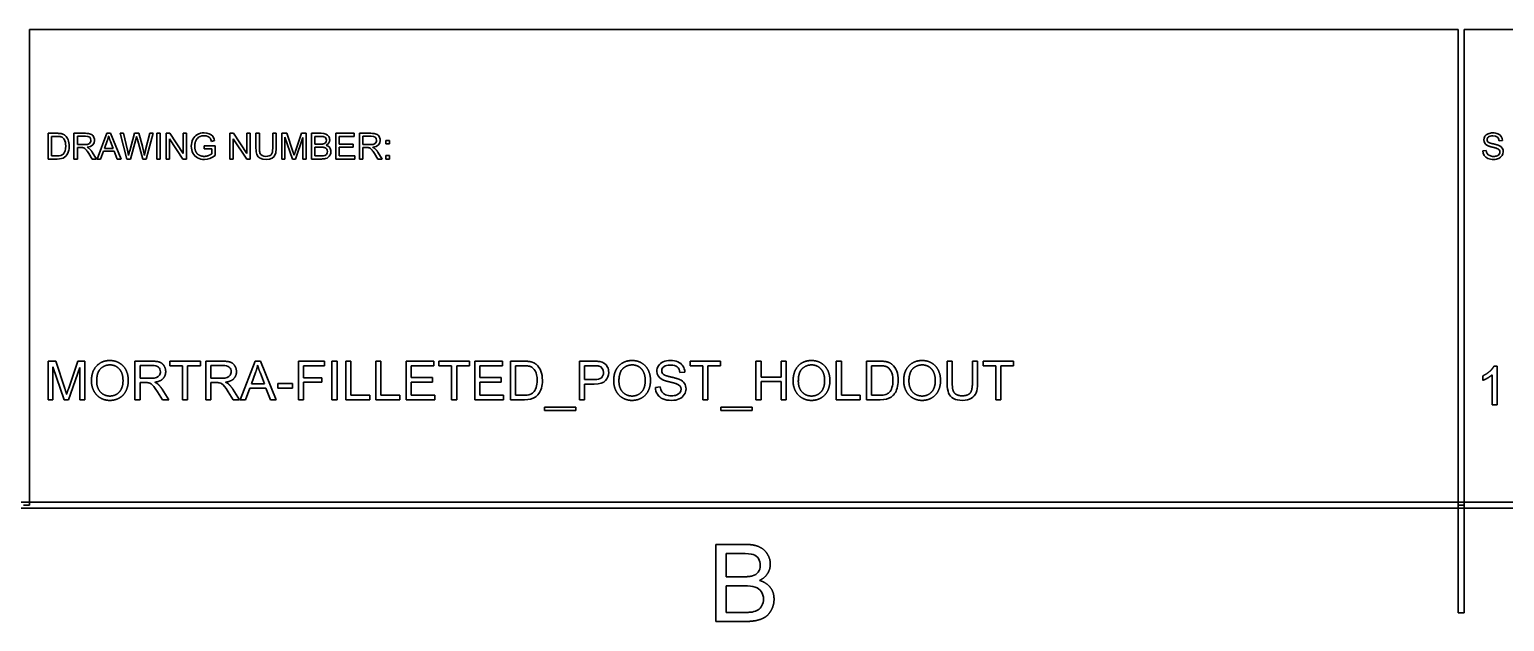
# Model space of a CAD drawing. Header units: millimetres. Extents: x -205 to 205, y -139 to 139.
# Drawn here: x 66.8 to 135.3, y -138.7 to -111.3 of the extents above; entities that cross this region are included whole.
import ezdxf

# ---------------------------------------------------------------- set-up
doc = ezdxf.new("R2010")
doc.units = ezdxf.units.MM
doc.layers.add('visible', color=7, linetype='Continuous', lineweight=30)

msp = doc.modelspace()

# ---------------------------------------------------------------- linework, layer by layer
at = {"layer": 'visible'}
for p, q in [((66.807, -133.333), (66.807, -111.251)), ((66.807, -111.251), (133.193, -111.251)), ((133.193, -111.251), (133.193, -133.333)), ((133.473, -133.333), (133.473, -111.251)), ((133.473, -111.251), (200, -111.251)), ((67.667, -116.07), (67.667, -117.263)), ((68.078, -116.07), (67.667, -116.07)), ((67.825, -117.122), (67.825, -116.211)), ((67.825, -116.211), (68.075, -116.211)), ((68.873, -116.07), (68.873, -117.263)), ((69.402, -116.07), (68.873, -116.07)), ((69.031, -116.597), (69.031, -116.202)), ((69.031, -116.202), (69.408, -116.202)), ((70.401, -116.07), (69.943, -117.263)), ((70.287, -116.773), (70.418, -116.423)), ((70.571, -116.07), (70.401, -116.07)), ((70.567, -116.443), (70.692, -116.773)), ((71.059, -117.263), (70.571, -116.07)), ((71.015, -116.07), (71.332, -117.263)), ((71.177, -116.07), (71.015, -116.07)), ((71.359, -116.852), (71.177, -116.07)), ((71.69, -116.07), (71.463, -116.876)), ((71.493, -117.263), (71.746, -116.354)), ((71.881, -116.07), (71.69, -116.07)), ((71.819, -116.354), (72.07, -117.263)), ((72.051, -116.674), (71.881, -116.07)), ((72.391, -116.07), (72.204, -116.837)), ((72.222, -117.263), (72.549, -116.07)), ((72.549, -116.07), (72.391, -116.07)), ((72.724, -116.07), (72.724, -117.263)), ((72.882, -116.07), (72.724, -116.07)), ((72.882, -117.263), (72.882, -116.07)), ((73.158, -116.07), (73.158, -117.263)), ((73.32, -116.07), (73.158, -116.07)), ((73.31, -116.326), (73.936, -117.263)), ((73.31, -117.263), (73.31, -116.326)), ((73.947, -117.007), (73.32, -116.07)), ((73.947, -116.07), (73.947, -117.007)), ((74.098, -116.07), (73.947, -116.07)), ((74.098, -117.263), (74.098, -116.07)), ((75.267, -116.443), (75.409, -116.404)), ((76.121, -116.07), (76.121, -117.263)), ((76.283, -116.07), (76.121, -116.07)), ((76.273, -116.326), (76.899, -117.263)), ((76.273, -117.263), (76.273, -116.326)), ((76.91, -117.007), (76.283, -116.07)), ((76.91, -116.07), (76.91, -117.007)), ((77.061, -116.07), (76.91, -116.07)), ((77.061, -117.263), (77.061, -116.07)), ((77.329, -116.07), (77.329, -116.759)), ((77.487, -116.07), (77.329, -116.07)), ((77.487, -116.759), (77.487, -116.07)), ((78.109, -116.07), (78.109, -116.759)), ((78.267, -116.07), (78.109, -116.07)), ((78.267, -116.759), (78.267, -116.07)), ((78.525, -116.07), (78.525, -117.263)), ((78.763, -116.07), (78.525, -116.07)), ((78.677, -116.248), (79.022, -117.263)), ((78.677, -117.263), (78.677, -116.248)), ((79.045, -116.915), (78.763, -116.07)), ((79.165, -117.263), (79.512, -116.265)), ((79.451, -116.07), (79.166, -116.9)), ((79.664, -116.07), (79.451, -116.07)), ((79.512, -116.265), (79.512, -117.263)), ((79.664, -117.263), (79.664, -116.07)), ((79.912, -116.07), (79.912, -117.263)), ((80.36, -116.07), (79.912, -116.07)), ((80.07, -116.571), (80.07, -116.211)), ((80.07, -116.211), (80.308, -116.211)), ((81.033, -116.07), (81.033, -117.263)), ((81.896, -116.07), (81.033, -116.07)), ((81.191, -116.211), (81.896, -116.211)), ((81.191, -116.576), (81.191, -116.211)), ((81.896, -116.211), (81.896, -116.07)), ((82.144, -116.07), (82.144, -117.263)), ((82.673, -116.07), (82.144, -116.07)), ((82.302, -116.597), (82.302, -116.202)), ((82.302, -116.202), (82.68, -116.202)), ((83.367, -116.399), (83.367, -116.566)), ((83.534, -116.399), (83.367, -116.399)), ((83.534, -116.566), (83.534, -116.399)), ((135.096, -116.418), (135.247, -116.406)), ((68.079, -117.122), (67.825, -117.122)), ((69.37, -116.597), (69.031, -116.597)), ((69.031, -116.733), (69.214, -116.733)), ((69.031, -117.263), (69.031, -116.733)), ((69.568, -117.015), (69.726, -117.263)), ((69.924, -117.263), (69.717, -116.938)), ((70.111, -117.263), (70.242, -116.902)), ((70.242, -116.902), (70.74, -116.902)), ((70.692, -116.773), (70.287, -116.773)), ((70.74, -116.902), (70.88, -117.263)), ((75.427, -116.654), (74.922, -116.655)), ((74.922, -116.655), (74.922, -116.795)), ((74.922, -116.795), (75.272, -116.795)), ((75.272, -116.795), (75.272, -117.017)), ((75.427, -117.097), (75.427, -116.654)), ((80.328, -116.571), (80.07, -116.571)), ((80.07, -117.122), (80.07, -116.712)), ((80.07, -116.712), (80.346, -116.712)), ((80.367, -117.122), (80.07, -117.122)), ((81.851, -116.576), (81.191, -116.576)), ((81.191, -116.716), (81.851, -116.716)), ((81.191, -117.122), (81.191, -116.716)), ((81.924, -117.122), (81.191, -117.122)), ((81.851, -116.716), (81.851, -116.576)), ((81.924, -117.263), (81.924, -117.122)), ((82.641, -116.597), (82.302, -116.597)), ((82.302, -116.733), (82.485, -116.733)), ((82.302, -117.263), (82.302, -116.733)), ((82.839, -117.015), (82.997, -117.263)), ((83.196, -117.263), (82.988, -116.938)), ((83.367, -116.566), (83.534, -116.566)), ((83.367, -117.096), (83.367, -117.263)), ((83.534, -117.096), (83.367, -117.096)), ((83.534, -117.263), (83.534, -117.096)), ((134.482, -116.867), (134.333, -116.88)), ((67.667, -117.263), (68.097, -117.263)), ((68.873, -117.263), (69.031, -117.263)), ((69.726, -117.263), (69.924, -117.263)), ((69.943, -117.263), (70.111, -117.263)), ((70.88, -117.263), (71.059, -117.263)), ((71.332, -117.263), (71.493, -117.263)), ((72.07, -117.263), (72.222, -117.263)), ((72.724, -117.263), (72.882, -117.263)), ((73.158, -117.263), (73.31, -117.263)), ((73.936, -117.263), (74.098, -117.263)), ((76.121, -117.263), (76.273, -117.263)), ((76.899, -117.263), (77.061, -117.263)), ((78.525, -117.263), (78.677, -117.263)), ((79.022, -117.263), (79.165, -117.263)), ((79.512, -117.263), (79.664, -117.263)), ((79.912, -117.263), (80.367, -117.263)), ((81.033, -117.263), (81.924, -117.263)), ((82.144, -117.263), (82.302, -117.263)), ((82.997, -117.263), (83.196, -117.263)), ((83.367, -117.263), (83.534, -117.263)), ((67.667, -126.65), (67.667, -128.44)), ((68.023, -126.65), (67.667, -126.65)), ((68.447, -127.918), (68.023, -126.65)), ((69.056, -126.65), (68.627, -127.896)), ((69.374, -126.65), (69.056, -126.65)), ((69.374, -128.44), (69.374, -126.65)), ((71.705, -126.65), (71.705, -128.44)), ((72.498, -126.65), (71.705, -126.65)), ((73.327, -126.65), (73.327, -126.862)), ((74.746, -126.65), (73.327, -126.65)), ((74.746, -126.862), (74.746, -126.65)), ((74.992, -126.65), (74.992, -128.44)), ((75.786, -126.65), (74.992, -126.65)), ((77.285, -126.65), (76.597, -128.44)), ((77.54, -126.65), (77.285, -126.65)), ((78.272, -128.44), (77.54, -126.65)), ((79.306, -126.65), (79.306, -128.44)), ((80.513, -126.65), (79.306, -126.65)), ((80.513, -126.862), (80.513, -126.65)), ((80.861, -126.65), (80.861, -128.44)), ((81.098, -126.65), (80.861, -126.65)), ((81.098, -128.44), (81.098, -126.65)), ((81.506, -126.65), (81.506, -128.44)), ((81.743, -126.65), (81.506, -126.65)), ((81.743, -128.229), (81.743, -126.65)), ((82.896, -126.65), (82.896, -128.44)), ((83.133, -126.65), (82.896, -126.65)), ((83.133, -128.229), (83.133, -126.65)), ((84.301, -126.65), (84.301, -128.44)), ((85.595, -126.65), (84.301, -126.65)), ((85.595, -126.862), (85.595, -126.65)), ((85.83, -126.65), (85.83, -126.862)), ((87.248, -126.65), (85.83, -126.65)), ((87.248, -126.862), (87.248, -126.65)), ((87.496, -126.65), (87.496, -128.44)), ((88.79, -126.65), (87.496, -126.65)), ((88.79, -126.862), (88.79, -126.65)), ((89.158, -126.65), (89.158, -128.44)), ((89.775, -126.65), (89.158, -126.65)), ((92.354, -126.65), (92.354, -128.44)), ((93.029, -126.65), (92.354, -126.65)), ((97.499, -126.65), (97.499, -126.862)), ((98.918, -126.65), (97.499, -126.65)), ((98.918, -126.862), (98.918, -126.65)), ((100.559, -126.65), (100.559, -128.44)), ((100.795, -126.65), (100.559, -126.65)), ((100.795, -127.385), (100.795, -126.65)), ((101.726, -126.65), (101.726, -127.385)), ((101.962, -126.65), (101.726, -126.65)), ((101.962, -128.44), (101.962, -126.65)), ((104.291, -126.65), (104.291, -128.44)), ((104.528, -126.65), (104.291, -126.65)), ((104.528, -128.229), (104.528, -126.65)), ((105.692, -126.65), (105.692, -128.44)), ((106.308, -126.65), (105.692, -126.65)), ((109.445, -126.65), (109.445, -127.684)), ((109.682, -126.65), (109.445, -126.65)), ((109.682, -127.683), (109.682, -126.65)), ((110.616, -126.65), (110.616, -127.683)), ((110.853, -126.65), (110.616, -126.65)), ((110.853, -127.684), (110.853, -126.65)), ((111.113, -126.65), (111.113, -126.862)), ((112.531, -126.65), (111.113, -126.65)), ((112.531, -126.862), (112.531, -126.65)), ((67.895, -126.917), (68.413, -128.44)), ((67.895, -128.44), (67.895, -126.917)), ((68.626, -128.44), (69.146, -126.942)), ((69.146, -126.942), (69.146, -128.44)), ((71.942, -127.44), (71.942, -126.848)), ((71.942, -126.848), (72.508, -126.848)), ((72.451, -127.44), (71.942, -127.44)), ((73.327, -126.862), (73.917, -126.862)), ((73.917, -126.862), (73.917, -128.44)), ((74.153, -126.862), (74.746, -126.862)), ((74.153, -128.44), (74.153, -126.862)), ((75.229, -127.44), (75.229, -126.848)), ((75.229, -126.848), (75.795, -126.848)), ((75.738, -127.44), (75.229, -127.44)), ((77.114, -127.705), (77.31, -127.18)), ((77.534, -127.21), (77.72, -127.705)), ((79.543, -126.862), (80.513, -126.862)), ((79.543, -127.416), (79.543, -126.862)), ((80.383, -127.416), (79.543, -127.416)), ((80.383, -127.627), (80.383, -127.416)), ((84.538, -126.862), (85.595, -126.862)), ((84.538, -127.41), (84.538, -126.862)), ((85.528, -127.41), (84.538, -127.41)), ((85.528, -127.62), (85.528, -127.41)), ((85.83, -126.862), (86.419, -126.862)), ((86.419, -126.862), (86.419, -128.44)), ((86.656, -126.862), (87.248, -126.862)), ((86.656, -128.44), (86.656, -126.862)), ((87.733, -126.862), (88.79, -126.862)), ((87.733, -127.41), (87.733, -126.862)), ((88.723, -127.41), (87.733, -127.41)), ((88.723, -127.62), (88.723, -127.41)), ((89.395, -128.229), (89.395, -126.862)), ((89.395, -126.862), (89.771, -126.862)), ((92.591, -127.501), (92.591, -126.862)), ((92.591, -126.862), (93.049, -126.862)), ((97.029, -127.172), (97.257, -127.155)), ((97.499, -126.862), (98.089, -126.862)), ((98.089, -126.862), (98.089, -128.44)), ((98.326, -126.862), (98.918, -126.862)), ((98.326, -128.44), (98.326, -126.862)), ((101.726, -127.385), (100.795, -127.385)), ((105.928, -128.229), (105.928, -126.862)), ((105.928, -126.862), (106.304, -126.862)), ((111.113, -126.862), (111.702, -126.862)), ((111.702, -126.862), (111.702, -128.44)), ((111.939, -126.862), (112.531, -126.862)), ((111.939, -128.44), (111.939, -126.862)), ((134.333, -127.329), (134.333, -127.541)), ((134.773, -127.276), (134.773, -128.676)), ((134.993, -126.879), (134.851, -126.879)), ((134.993, -128.676), (134.993, -126.879)), ((71.942, -127.645), (72.216, -127.645)), ((71.942, -128.44), (71.942, -127.645)), ((72.747, -128.068), (72.984, -128.44)), ((73.282, -128.44), (72.971, -127.953)), ((75.229, -127.645), (75.504, -127.645)), ((75.229, -128.44), (75.229, -127.645)), ((76.035, -128.068), (76.271, -128.44)), ((76.569, -128.44), (76.258, -127.953)), ((76.849, -128.44), (77.045, -127.898)), ((77.045, -127.898), (77.794, -127.898)), ((77.72, -127.705), (77.114, -127.705)), ((77.794, -127.898), (78.002, -128.44)), ((78.348, -127.682), (78.348, -127.903)), ((79.023, -127.682), (78.348, -127.682)), ((78.348, -127.903), (79.023, -127.903)), ((79.023, -127.903), (79.023, -127.682)), ((79.543, -127.627), (80.383, -127.627)), ((79.543, -128.44), (79.543, -127.627)), ((84.538, -127.62), (85.528, -127.62)), ((84.538, -128.229), (84.538, -127.62)), ((87.733, -127.62), (88.723, -127.62)), ((87.733, -128.229), (87.733, -127.62)), ((93.054, -127.501), (92.591, -127.501)), ((92.591, -127.712), (93.05, -127.712)), ((92.591, -128.44), (92.591, -127.712)), ((96.109, -127.846), (95.886, -127.865)), ((100.795, -127.597), (101.726, -127.597)), ((100.795, -128.44), (100.795, -127.597)), ((101.726, -127.597), (101.726, -128.44)), ((67.667, -128.44), (67.895, -128.44)), ((68.413, -128.44), (68.626, -128.44)), ((69.146, -128.44), (69.374, -128.44)), ((71.705, -128.44), (71.942, -128.44)), ((72.984, -128.44), (73.282, -128.44)), ((73.917, -128.44), (74.153, -128.44)), ((74.992, -128.44), (75.229, -128.44)), ((76.271, -128.44), (76.569, -128.44)), ((76.597, -128.44), (76.849, -128.44)), ((78.002, -128.44), (78.272, -128.44)), ((79.306, -128.44), (79.543, -128.44)), ((80.861, -128.44), (81.098, -128.44)), ((81.506, -128.44), (82.624, -128.44)), ((82.624, -128.229), (81.743, -128.229)), ((82.624, -128.44), (82.624, -128.229)), ((82.896, -128.44), (84.014, -128.44)), ((84.014, -128.229), (83.133, -128.229)), ((84.014, -128.44), (84.014, -128.229)), ((84.301, -128.44), (85.637, -128.44)), ((85.637, -128.229), (84.538, -128.229)), ((85.637, -128.44), (85.637, -128.229)), ((86.419, -128.44), (86.656, -128.44)), ((87.496, -128.44), (88.831, -128.44)), ((88.831, -128.229), (87.733, -128.229)), ((88.831, -128.44), (88.831, -128.229)), ((89.158, -128.44), (89.804, -128.44)), ((89.777, -128.229), (89.395, -128.229)), ((90.733, -128.778), (90.733, -128.937)), ((92.189, -128.778), (90.733, -128.778)), ((92.189, -128.937), (92.189, -128.778)), ((92.354, -128.44), (92.591, -128.44)), ((98.089, -128.44), (98.326, -128.44)), ((98.93, -128.778), (98.93, -128.937)), ((100.386, -128.778), (98.93, -128.778)), ((100.386, -128.937), (100.386, -128.778)), ((100.559, -128.44), (100.795, -128.44)), ((101.726, -128.44), (101.962, -128.44)), ((104.291, -128.44), (105.41, -128.44)), ((105.41, -128.229), (104.528, -128.229)), ((105.41, -128.44), (105.41, -128.229)), ((105.692, -128.44), (106.337, -128.44)), ((106.31, -128.229), (105.928, -128.229)), ((111.702, -128.44), (111.939, -128.44)), ((134.773, -128.676), (134.993, -128.676)), ((90.733, -128.937), (92.189, -128.937)), ((98.93, -128.937), (100.386, -128.937)), ((-200.14, -133.473), (200.14, -133.473)), ((199.86, -133.193), (-199.86, -133.193)), ((66.527, -133.333), (66.807, -133.333)), ((133.473, -133.333), (133.193, -133.333)), ((133.193, -133.333), (133.193, -138.333)), ((133.193, -133.333), (133.473, -133.333)), ((133.473, -138.333), (133.473, -133.333)), ((98.699, -135.156), (98.699, -138.735)), ((100.042, -135.156), (98.699, -135.156)), ((99.172, -136.66), (99.172, -135.578)), ((99.172, -135.578), (99.888, -135.578)), ((99.946, -136.66), (99.172, -136.66)), ((99.172, -138.313), (99.172, -137.082)), ((99.172, -137.082), (100, -137.082)), ((100.063, -138.313), (99.172, -138.313)), ((133.193, -138.333), (133.473, -138.333)), ((98.699, -138.735), (100.063, -138.735))]:
    msp.add_line(p, q, dxfattribs=at)
for points in [[(68.279, -116.235), (68.216, -116.211), (68.075, -116.211)], [(68.078, -116.07), (68.217, -116.07), (68.29, -116.087)], [(68.29, -116.087), (68.393, -116.111), (68.465, -116.173)], [(70.482, -116.195), (70.46, -116.31), (70.418, -116.423)], [(70.567, -116.443), (70.51, -116.292), (70.482, -116.195)], [(71.781, -116.214), (71.763, -116.296), (71.746, -116.354)], [(71.819, -116.354), (71.787, -116.24), (71.781, -116.214)], [(69.302, -116.739), (69.275, -116.733), (69.214, -116.733)], [(69.49, -116.72), (69.553, -116.75), (69.586, -116.78)], [(69.586, -116.78), (69.655, -116.843), (69.717, -116.938)], [(71.359, -116.852), (71.388, -116.975), (71.409, -117.096)], [(71.409, -117.096), (71.455, -116.905), (71.463, -116.876)], [(72.051, -116.674), (72.116, -116.899), (72.144, -117.096)], [(72.144, -117.096), (72.167, -116.983), (72.204, -116.837)], [(79.045, -116.915), (79.084, -117.033), (79.102, -117.091)], [(79.102, -117.091), (79.123, -117.026), (79.166, -116.9)], [(80.328, -116.571), (80.433, -116.571), (80.478, -116.558)], [(80.367, -117.122), (80.443, -117.122), (80.474, -117.117)], [(82.573, -116.739), (82.546, -116.733), (82.485, -116.733)], [(82.762, -116.72), (82.825, -116.75), (82.857, -116.78)], [(82.857, -116.78), (82.926, -116.843), (82.988, -116.938)], [(89.775, -126.65), (89.984, -126.65), (90.093, -126.676)], [(90.093, -126.676), (90.247, -126.711), (90.356, -126.804)], [(93.029, -126.65), (93.207, -126.65), (93.301, -126.668)], [(106.308, -126.65), (106.517, -126.65), (106.627, -126.676)], [(106.627, -126.676), (106.78, -126.711), (106.889, -126.804)], [(77.407, -126.838), (77.372, -127.011), (77.31, -127.18)], [(77.534, -127.21), (77.448, -126.984), (77.407, -126.838)], [(90.078, -126.898), (89.982, -126.862), (89.771, -126.862)], [(93.27, -126.878), (93.21, -126.862), (93.049, -126.862)], [(106.611, -126.898), (106.516, -126.862), (106.304, -126.862)], [(68.447, -127.918), (68.505, -128.095), (68.532, -128.182)], [(68.532, -128.182), (68.563, -128.085), (68.627, -127.896)], [(72.348, -127.654), (72.308, -127.645), (72.216, -127.645)], [(72.631, -127.626), (72.725, -127.671), (72.774, -127.715)], [(72.774, -127.715), (72.878, -127.81), (72.971, -127.953)], [(75.635, -127.654), (75.595, -127.645), (75.504, -127.645)], [(75.919, -127.626), (76.013, -127.671), (76.061, -127.715)], [(76.061, -127.715), (76.165, -127.81), (76.258, -127.953)], [(99.946, -136.66), (100.261, -136.66), (100.398, -136.618)], [(100.063, -138.313), (100.293, -138.313), (100.386, -138.295)]]:
    msp.add_open_spline(points, degree=2, dxfattribs=at)
for points, degree, knots in [([(68.279, -116.235), (68.338, -116.258), (68.388, -116.303), (68.429, -116.37), (68.47, -116.437), (68.49, -116.533), (68.49, -116.658), (68.491, -116.838), (68.446, -116.964), (68.371, -117.039), (68.316, -117.091), (68.239, -117.123), (68.079, -117.122)], 3, [0, 0, 0, 0, 1, 1, 1, 2, 2, 2, 3.443478, 3.443478, 3.443478, 4.468557, 4.468557, 4.468557, 4.468557]), ([(68.097, -117.263), (68.241, -117.263), (68.353, -117.236), (68.431, -117.183), (68.509, -117.13), (68.58, -117.042), (68.621, -116.901), (68.642, -116.831), (68.653, -116.751), (68.653, -116.66), (68.653, -116.554), (68.637, -116.459), (68.606, -116.377), (68.575, -116.294), (68.528, -116.226), (68.465, -116.173)], 3, [0, 0, 0, 0, 2, 2, 2, 4, 4, 4, 5, 5, 5, 6.173653, 6.173653, 6.173653, 7.347305, 7.347305, 7.347305, 7.347305]), ([(69.408, -116.202), (69.586, -116.199), (69.663, -116.285), (69.664, -116.396), (69.664, -116.471), (69.62, -116.546), (69.539, -116.574), (69.499, -116.589), (69.442, -116.597), (69.37, -116.597)], 3, [0, 0, 0, 0, 2, 2, 2, 3.365385, 3.365385, 3.365385, 4.048077, 4.048077, 4.048077, 4.048077]), ([(69.49, -116.72), (69.72, -116.691), (69.826, -116.562), (69.826, -116.396), (69.826, -116.33), (69.81, -116.27), (69.777, -116.216), (69.744, -116.162), (69.7, -116.124), (69.644, -116.102), (69.589, -116.081), (69.508, -116.07), (69.402, -116.07)], 3, [0, 0, 0, 0, 2, 2, 2, 2.775641, 2.775641, 2.775641, 3.551282, 3.551282, 3.551282, 4.326923, 4.326923, 4.326923, 4.326923]), ([(75.409, -116.404), (75.389, -116.324), (75.358, -116.258), (75.319, -116.208), (75.242, -116.11), (75.091, -116.049), (74.921, -116.05), (74.686, -116.05), (74.491, -116.146), (74.396, -116.347), (74.348, -116.448), (74.324, -116.556), (74.324, -116.672), (74.324, -116.79), (74.348, -116.896), (74.397, -116.991), (74.446, -117.086), (74.518, -117.158), (74.614, -117.208), (74.709, -117.258), (74.816, -117.284), (74.933, -117.284), (75.107, -117.283), (75.272, -117.221), (75.427, -117.097)], 3, [0, 0, 0, 0, 1, 1, 1, 3, 3, 3, 5.754717, 5.754717, 5.754717, 7.132075, 7.132075, 7.132075, 8.522306, 8.522306, 8.522306, 9.912537, 9.912537, 9.912537, 11.302768, 11.302768, 11.302768, 13.36237, 13.36237, 13.36237, 13.36237]), ([(75.272, -117.017), (75.222, -117.062), (75.124, -117.102), (75.027, -117.141), (74.924, -117.141), (74.806, -117.141), (74.701, -117.089), (74.596, -117.037), (74.541, -116.93), (74.486, -116.822), (74.486, -116.663), (74.486, -116.533), (74.532, -116.423)], 2, [0, 0, 0, 1, 1, 2, 2, 3.150794, 3.150794, 4.301587, 4.301587, 5.452381, 5.452381, 6.385933, 6.385933, 6.385933]), ([(74.532, -116.423), (74.55, -116.38), (74.575, -116.34), (74.607, -116.305), (74.672, -116.234), (74.778, -116.184), (74.922, -116.185), (75.04, -116.184), (75.149, -116.231), (75.2, -116.3), (75.227, -116.334), (75.249, -116.382), (75.267, -116.443)], 3, [0, 0, 0, 0, 1, 1, 1, 3, 3, 3, 4.669173, 4.669173, 4.669173, 5.503759, 5.503759, 5.503759, 5.503759]), ([(80.308, -116.211), (80.394, -116.211), (80.454, -116.216), (80.49, -116.228), (80.56, -116.248), (80.6, -116.316), (80.6, -116.394), (80.599, -116.478), (80.559, -116.533), (80.478, -116.558)], 3, [0, 0, 0, 0, 1, 1, 1, 3, 3, 3, 5.109589, 5.109589, 5.109589, 5.109589]), ([(80.588, -116.628), (80.7, -116.575), (80.755, -116.476), (80.755, -116.375), (80.755, -116.321), (80.739, -116.268), (80.708, -116.218), (80.644, -116.117), (80.544, -116.07), (80.36, -116.07)], 3, [0, 0, 0, 0, 2, 2, 2, 3.074468, 3.074468, 3.074468, 5.223404, 5.223404, 5.223404, 5.223404]), ([(82.68, -116.202), (82.858, -116.199), (82.934, -116.285), (82.935, -116.396), (82.935, -116.471), (82.892, -116.546), (82.811, -116.574), (82.77, -116.589), (82.714, -116.597), (82.641, -116.597)], 3, [0, 0, 0, 0, 2, 2, 2, 3.365385, 3.365385, 3.365385, 4.048077, 4.048077, 4.048077, 4.048077]), ([(82.762, -116.72), (82.992, -116.691), (83.097, -116.562), (83.098, -116.396), (83.098, -116.33), (83.081, -116.27), (83.048, -116.216), (83.015, -116.162), (82.971, -116.124), (82.916, -116.102), (82.86, -116.081), (82.78, -116.07), (82.673, -116.07)], 3, [0, 0, 0, 0, 2, 2, 2, 2.775641, 2.775641, 2.775641, 3.551282, 3.551282, 3.551282, 4.326923, 4.326923, 4.326923, 4.326923]), ([(135.247, -116.406), (135.242, -116.268), (135.168, -116.148), (135.033, -116.093), (134.965, -116.064), (134.887, -116.05), (134.799, -116.05), (134.719, -116.05), (134.646, -116.063), (134.58, -116.09), (134.449, -116.142), (134.378, -116.261), (134.379, -116.379), (134.378, -116.49), (134.435, -116.577), (134.548, -116.638)], 3, [0, 0, 0, 0, 2, 2, 2, 3, 3, 3, 3.907975, 3.907975, 3.907975, 5.723926, 5.723926, 5.723926, 7.376278, 7.376278, 7.376278, 7.376278]), ([(134.577, -116.474), (134.547, -116.446), (134.531, -116.411), (134.531, -116.368), (134.531, -116.319), (134.553, -116.276), (134.597, -116.241), (134.64, -116.206), (134.71, -116.189), (134.805, -116.189), (134.99, -116.189), (135.079, -116.267), (135.096, -116.418)], 3, [0, 0, 0, 0, 1, 1, 1, 2.151899, 2.151899, 2.151899, 3.303797, 3.303797, 3.303797, 5.515967, 5.515967, 5.515967, 5.515967]), ([(135.08, -116.635), (135.008, -116.602), (134.816, -116.559), (134.623, -116.515), (134.577, -116.474)], 2, [0, 0, 0, 1, 1, 2, 2, 2]), ([(69.302, -116.739), (69.352, -116.753), (69.393, -116.773), (69.454, -116.851), (69.484, -116.889), (69.522, -116.943), (69.568, -117.015)], 3, [0, 0, 0, 0, 2, 2, 2, 3, 3, 3, 3]), ([(77.329, -116.759), (77.329, -116.886), (77.344, -116.986), (77.375, -117.059), (77.435, -117.206), (77.577, -117.281), (77.801, -117.284), (78.031, -117.286), (78.172, -117.183), (78.227, -117.045), (78.254, -116.975), (78.267, -116.879), (78.267, -116.759)], 3, [0, 0, 0, 0, 1, 1, 1, 3, 3, 3, 5.058252, 5.058252, 5.058252, 6.087379, 6.087379, 6.087379, 6.087379]), ([(78.109, -116.759), (78.109, -116.908), (78.085, -117.01), (78.035, -117.062), (77.986, -117.115), (77.903, -117.141), (77.787, -117.141), (77.653, -117.142), (77.553, -117.085), (77.516, -116.988), (77.496, -116.939), (77.487, -116.862), (77.487, -116.759)], 3, [0, 0, 0, 0, 1, 1, 1, 2, 2, 2, 3.168224, 3.168224, 3.168224, 3.752336, 3.752336, 3.752336, 3.752336]), ([(80.346, -116.712), (80.422, -116.712), (80.48, -116.719), (80.52, -116.732), (80.6, -116.758), (80.65, -116.83), (80.649, -116.917), (80.649, -116.955), (80.641, -116.989), (80.626, -117.018), (80.594, -117.077), (80.547, -117.103), (80.474, -117.117)], 3, [0, 0, 0, 0, 1, 1, 1, 3, 3, 3, 3.853659, 3.853659, 3.853659, 5.560976, 5.560976, 5.560976, 5.560976]), ([(80.367, -117.263), (80.443, -117.263), (80.507, -117.257), (80.559, -117.243), (80.665, -117.215), (80.729, -117.171), (80.777, -117.073), (80.801, -117.025), (80.813, -116.973), (80.813, -116.917), (80.813, -116.848), (80.793, -116.788), (80.755, -116.737), (80.716, -116.686), (80.66, -116.65), (80.588, -116.628)], 3, [0, 0, 0, 0, 1, 1, 1, 3, 3, 3, 4, 4, 4, 5.242718, 5.242718, 5.242718, 6.485437, 6.485437, 6.485437, 6.485437]), ([(82.573, -116.739), (82.623, -116.753), (82.664, -116.773), (82.725, -116.851), (82.755, -116.889), (82.793, -116.943), (82.839, -117.015)], 3, [0, 0, 0, 0, 2, 2, 2, 3, 3, 3, 3]), ([(134.333, -116.88), (134.336, -117.037), (134.426, -117.176), (134.571, -117.236), (134.644, -117.268), (134.734, -117.284), (134.842, -117.284), (134.927, -117.284), (135.004, -117.268), (135.072, -117.237), (135.207, -117.177), (135.284, -117.05), (135.283, -116.926), (135.285, -116.797), (135.217, -116.7), (135.08, -116.635)], 3, [0, 0, 0, 0, 2, 2, 2, 3, 3, 3, 3.788945, 3.788945, 3.788945, 5.366834, 5.366834, 5.366834, 6.95821, 6.95821, 6.95821, 6.95821]), ([(134.991, -116.771), (135.092, -116.809), (135.13, -116.864), (135.131, -116.939), (135.131, -117.012), (135.087, -117.08), (134.994, -117.115), (134.948, -117.133), (134.895, -117.142), (134.835, -117.142), (134.767, -117.142), (134.706, -117.13), (134.652, -117.107), (134.541, -117.058), (134.498, -116.987), (134.482, -116.867)], 3, [0, 0, 0, 0, 2, 2, 2, 3.971014, 3.971014, 3.971014, 4.956522, 4.956522, 4.956522, 6.066327, 6.066327, 6.066327, 8.285938, 8.285938, 8.285938, 8.285938]), ([(134.548, -116.638), (134.614, -116.673), (134.778, -116.713), (134.943, -116.752), (134.991, -116.771)], 2, [0, 0, 0, 1, 1, 2, 2, 2]), ([(69.684, -127.568), (69.684, -127.804), (69.787, -128.015), (69.89, -128.226), (70.089, -128.348), (70.288, -128.471), (70.54, -128.471), (70.773, -128.471), (70.975, -128.36), (71.176, -128.25), (71.286, -128.035), (71.396, -127.82), (71.396, -127.548), (71.396, -127.279), (71.292, -127.067), (71.187, -126.856), (70.988, -126.737), (70.789, -126.619), (70.541, -126.619), (70.163, -126.619), (69.924, -126.871), (69.684, -127.123), (69.684, -127.568)], 2, [0, 0, 0, 1, 1, 2, 2, 3, 3, 3.922705, 3.922705, 4.845411, 4.845411, 5.768116, 5.768116, 6.678408, 6.678408, 7.5887, 7.5887, 8.498993, 8.498993, 9.889094, 9.889094, 11.279196, 11.279196, 11.279196]), ([(72.631, -127.626), (72.889, -127.59), (73.012, -127.46), (73.135, -127.329), (73.135, -127.139), (73.135, -126.991), (73.061, -126.869), (72.986, -126.747), (72.862, -126.699), (72.737, -126.65), (72.498, -126.65)], 2, [0, 0, 0, 1, 1, 2, 2, 2.775641, 2.775641, 3.551282, 3.551282, 4.326923, 4.326923, 4.326923]), ([(75.919, -127.626), (76.176, -127.59), (76.299, -127.46), (76.423, -127.329), (76.423, -127.139), (76.423, -126.991), (76.348, -126.869), (76.274, -126.747), (76.149, -126.699), (76.025, -126.65), (75.786, -126.65)], 2, [0, 0, 0, 1, 1, 2, 2, 2.775641, 2.775641, 3.551282, 3.551282, 4.326923, 4.326923, 4.326923]), ([(93.05, -127.712), (93.303, -127.712), (93.478, -127.66), (93.575, -127.554), (93.672, -127.449), (93.72, -127.32), (93.72, -127.168), (93.72, -127.079), (93.702, -126.998), (93.666, -126.924), (93.593, -126.775), (93.478, -126.698), (93.301, -126.668)], 3, [0, 0, 0, 0, 1, 1, 1, 2, 2, 2, 2.582888, 2.582888, 2.582888, 3.748663, 3.748663, 3.748663, 3.748663]), ([(93.95, -127.568), (93.95, -127.804), (94.052, -128.015), (94.155, -128.226), (94.354, -128.348), (94.553, -128.471), (94.805, -128.471), (95.038, -128.471), (95.24, -128.36), (95.441, -128.25), (95.551, -128.035), (95.661, -127.82), (95.661, -127.548), (95.661, -127.279), (95.557, -127.067), (95.452, -126.856), (95.253, -126.737), (95.054, -126.619), (94.807, -126.619), (94.428, -126.619), (94.189, -126.871), (93.95, -127.123), (93.95, -127.568)], 2, [0, 0, 0, 1, 1, 2, 2, 3, 3, 3.922705, 3.922705, 4.845411, 4.845411, 5.768116, 5.768116, 6.678408, 6.678408, 7.5887, 7.5887, 8.498993, 8.498993, 9.889094, 9.889094, 11.279196, 11.279196, 11.279196]), ([(97.257, -127.155), (97.249, -126.948), (97.137, -126.767), (96.935, -126.684), (96.834, -126.641), (96.717, -126.62), (96.584, -126.62), (96.463, -126.62), (96.354, -126.64), (96.256, -126.681), (96.157, -126.722), (96.082, -126.781), (96.031, -126.86), (95.98, -126.938), (95.954, -127.023), (95.954, -127.113), (95.954, -127.277), (96.037, -127.414), (96.208, -127.503)], 3, [0, 0, 0, 0, 2, 2, 2, 3, 3, 3, 3.907975, 3.907975, 3.907975, 4.815951, 4.815951, 4.815951, 5.723926, 5.723926, 5.723926, 7.376278, 7.376278, 7.376278, 7.376278]), ([(102.285, -127.568), (102.285, -127.804), (102.387, -128.015), (102.49, -128.226), (102.689, -128.348), (102.888, -128.471), (103.14, -128.471), (103.373, -128.471), (103.575, -128.36), (103.776, -128.25), (103.886, -128.035), (103.996, -127.82), (103.996, -127.548), (103.996, -127.279), (103.892, -127.067), (103.787, -126.856), (103.588, -126.737), (103.389, -126.619), (103.142, -126.619), (102.763, -126.619), (102.524, -126.871), (102.285, -127.123), (102.285, -127.568)], 2, [0, 0, 0, 1, 1, 2, 2, 3, 3, 3.922705, 3.922705, 4.845411, 4.845411, 5.768116, 5.768116, 6.678408, 6.678408, 7.5887, 7.5887, 8.498993, 8.498993, 9.889094, 9.889094, 11.279196, 11.279196, 11.279196]), ([(107.425, -127.568), (107.425, -127.804), (107.528, -128.015), (107.63, -128.226), (107.829, -128.348), (108.028, -128.471), (108.281, -128.471), (108.514, -128.471), (108.715, -128.36), (108.917, -128.25), (109.027, -128.035), (109.136, -127.82), (109.136, -127.548), (109.136, -127.279), (109.032, -127.067), (108.928, -126.856), (108.729, -126.737), (108.53, -126.619), (108.282, -126.619), (107.903, -126.619), (107.664, -126.871), (107.425, -127.123), (107.425, -127.568)], 2, [0, 0, 0, 1, 1, 2, 2, 3, 3, 3.922705, 3.922705, 4.845411, 4.845411, 5.768116, 5.768116, 6.678408, 6.678408, 7.5887, 7.5887, 8.498993, 8.498993, 9.889094, 9.889094, 11.279196, 11.279196, 11.279196]), ([(69.929, -127.572), (69.929, -127.168), (70.11, -126.995), (70.291, -126.823), (70.543, -126.823), (70.72, -126.823), (70.862, -126.912), (71.004, -127.002), (71.078, -127.165), (71.152, -127.328), (71.152, -127.546), (71.152, -127.892), (70.979, -128.08), (70.806, -128.268), (70.539, -128.268), (70.277, -128.268), (70.103, -128.082), (69.929, -127.896), (69.929, -127.572)], 2, [0, 0, 0, 1, 1, 2, 2, 2.703883, 2.703883, 3.407767, 3.407767, 4.11165, 4.11165, 5.224494, 5.224494, 6.337338, 6.337338, 7.429856, 7.429856, 8.522374, 8.522374, 8.522374]), ([(72.508, -126.848), (72.641, -126.848), (72.738, -126.875), (72.799, -126.93), (72.861, -126.985), (72.891, -127.054), (72.891, -127.139), (72.891, -127.197), (72.875, -127.25), (72.844, -127.299), (72.777, -127.398), (72.67, -127.44), (72.451, -127.44)], 3, [0, 0, 0, 0, 1, 1, 1, 2, 2, 2, 2.682692, 2.682692, 2.682692, 4.048077, 4.048077, 4.048077, 4.048077]), ([(75.795, -126.848), (75.928, -126.848), (76.025, -126.875), (76.086, -126.93), (76.148, -126.985), (76.179, -127.054), (76.179, -127.139), (76.179, -127.197), (76.163, -127.25), (76.131, -127.299), (76.065, -127.398), (75.957, -127.44), (75.738, -127.44)], 3, [0, 0, 0, 0, 1, 1, 1, 2, 2, 2, 2.682692, 2.682692, 2.682692, 4.048077, 4.048077, 4.048077, 4.048077]), ([(90.078, -126.898), (90.165, -126.932), (90.24, -127), (90.302, -127.1), (90.363, -127.201), (90.394, -127.345), (90.394, -127.532), (90.395, -127.802), (90.327, -127.991), (90.215, -128.103), (90.176, -128.143), (90.122, -128.174), (90.055, -128.196), (89.988, -128.218), (89.895, -128.229), (89.777, -128.229)], 3, [0, 0, 0, 0, 1, 1, 1, 2, 2, 2, 3.443478, 3.443478, 3.443478, 3.956018, 3.956018, 3.956018, 4.468557, 4.468557, 4.468557, 4.468557]), ([(89.804, -128.44), (90.02, -128.439), (90.187, -128.399), (90.305, -128.32), (90.422, -128.24), (90.528, -128.108), (90.59, -127.897), (90.622, -127.792), (90.638, -127.671), (90.638, -127.535), (90.638, -127.376), (90.614, -127.234), (90.568, -127.11), (90.521, -126.986), (90.45, -126.884), (90.356, -126.804)], 3, [0, 0, 0, 0, 2, 2, 2, 4, 4, 4, 5, 5, 5, 6.173653, 6.173653, 6.173653, 7.347305, 7.347305, 7.347305, 7.347305]), ([(93.27, -126.878), (93.391, -126.909), (93.478, -127.028), (93.476, -127.175), (93.476, -127.279), (93.444, -127.359), (93.38, -127.416), (93.315, -127.473), (93.207, -127.501), (93.054, -127.501)], 3, [0, 0, 0, 0, 2, 2, 2, 3.380435, 3.380435, 3.380435, 4.76087, 4.76087, 4.76087, 4.76087]), ([(94.194, -127.572), (94.194, -127.168), (94.375, -126.995), (94.556, -126.823), (94.808, -126.823), (94.985, -126.823), (95.127, -126.912), (95.269, -127.002), (95.343, -127.165), (95.417, -127.328), (95.417, -127.546), (95.417, -127.892), (95.244, -128.08), (95.071, -128.268), (94.804, -128.268), (94.542, -128.268), (94.368, -128.082), (94.194, -127.896), (94.194, -127.572)], 2, [0, 0, 0, 1, 1, 2, 2, 2.703883, 2.703883, 3.407767, 3.407767, 4.11165, 4.11165, 5.224494, 5.224494, 6.337338, 6.337338, 7.429856, 7.429856, 8.522374, 8.522374, 8.522374]), ([(96.252, -127.256), (96.205, -127.214), (96.182, -127.162), (96.182, -127.097), (96.182, -127.023), (96.215, -126.96), (96.281, -126.907), (96.346, -126.855), (96.45, -126.829), (96.594, -126.829), (96.87, -126.828), (97.004, -126.946), (97.029, -127.172)], 3, [0, 0, 0, 0, 1, 1, 1, 2.151899, 2.151899, 2.151899, 3.303797, 3.303797, 3.303797, 5.515967, 5.515967, 5.515967, 5.515967]), ([(97.005, -127.498), (96.898, -127.449), (96.609, -127.383), (96.32, -127.318), (96.252, -127.256)], 2, [0, 0, 0, 1, 1, 2, 2, 2]), ([(102.529, -127.572), (102.529, -127.168), (102.71, -126.995), (102.891, -126.823), (103.143, -126.823), (103.32, -126.823), (103.462, -126.912), (103.604, -127.002), (103.678, -127.165), (103.752, -127.328), (103.752, -127.546), (103.752, -127.892), (103.579, -128.08), (103.406, -128.268), (103.139, -128.268), (102.877, -128.268), (102.703, -128.082), (102.529, -127.896), (102.529, -127.572)], 2, [0, 0, 0, 1, 1, 2, 2, 2.703883, 2.703883, 3.407767, 3.407767, 4.11165, 4.11165, 5.224494, 5.224494, 6.337338, 6.337338, 7.429856, 7.429856, 8.522374, 8.522374, 8.522374]), ([(106.611, -126.898), (106.699, -126.932), (106.773, -127), (106.835, -127.1), (106.896, -127.201), (106.927, -127.345), (106.927, -127.532), (106.928, -127.802), (106.86, -127.991), (106.749, -128.103), (106.709, -128.143), (106.655, -128.174), (106.588, -128.196), (106.521, -128.218), (106.428, -128.229), (106.31, -128.229)], 3, [0, 0, 0, 0, 1, 1, 1, 2, 2, 2, 3.443478, 3.443478, 3.443478, 3.956018, 3.956018, 3.956018, 4.468557, 4.468557, 4.468557, 4.468557]), ([(106.337, -128.44), (106.554, -128.439), (106.721, -128.399), (106.838, -128.32), (106.955, -128.24), (107.061, -128.108), (107.123, -127.897), (107.155, -127.792), (107.171, -127.671), (107.171, -127.535), (107.171, -127.376), (107.148, -127.234), (107.101, -127.11), (107.054, -126.986), (106.983, -126.884), (106.889, -126.804)], 3, [0, 0, 0, 0, 2, 2, 2, 4, 4, 4, 5, 5, 5, 6.173653, 6.173653, 6.173653, 7.347305, 7.347305, 7.347305, 7.347305]), ([(107.669, -127.572), (107.669, -127.168), (107.85, -126.995), (108.032, -126.823), (108.283, -126.823), (108.46, -126.823), (108.602, -126.912), (108.745, -127.002), (108.818, -127.165), (108.892, -127.328), (108.892, -127.546), (108.892, -127.892), (108.72, -128.08), (108.547, -128.268), (108.279, -128.268), (108.017, -128.268), (107.843, -128.082), (107.669, -127.896), (107.669, -127.572)], 2, [0, 0, 0, 1, 1, 2, 2, 2.703883, 2.703883, 3.407767, 3.407767, 4.11165, 4.11165, 5.224494, 5.224494, 6.337338, 6.337338, 7.429856, 7.429856, 8.522374, 8.522374, 8.522374]), ([(134.851, -126.879), (134.794, -126.995), (134.656, -127.119), (134.518, -127.242), (134.333, -127.329)], 2, [0, 0, 0, 1, 1, 2, 2, 2]), ([(134.333, -127.541), (134.436, -127.503), (134.565, -127.427), (134.693, -127.352), (134.773, -127.276)], 2, [0, 0, 0, 1, 1, 2, 2, 2]), ([(72.348, -127.654), (72.385, -127.663), (72.421, -127.679), (72.456, -127.701), (72.529, -127.75), (72.607, -127.85), (72.747, -128.068)], 3, [0, 0, 0, 0, 1, 1, 1, 3, 3, 3, 3]), ([(75.635, -127.654), (75.672, -127.663), (75.708, -127.679), (75.743, -127.701), (75.817, -127.75), (75.894, -127.85), (76.035, -128.068)], 3, [0, 0, 0, 0, 1, 1, 1, 3, 3, 3, 3]), ([(95.886, -127.865), (95.889, -127.985), (95.922, -128.092), (95.984, -128.187), (96.046, -128.282), (96.132, -128.353), (96.241, -128.4), (96.351, -128.447), (96.487, -128.471), (96.649, -128.471), (96.776, -128.471), (96.891, -128.447), (96.993, -128.4), (97.096, -128.354), (97.174, -128.288), (97.228, -128.204), (97.283, -128.12), (97.31, -128.03), (97.31, -127.935), (97.309, -127.743), (97.214, -127.593), (97.005, -127.498)], 3, [0, 0, 0, 0, 1, 1, 1, 2, 2, 2, 3, 3, 3, 3.788945, 3.788945, 3.788945, 4.577889, 4.577889, 4.577889, 5.366834, 5.366834, 5.366834, 6.95821, 6.95821, 6.95821, 6.95821]), ([(96.872, -127.701), (97.023, -127.759), (97.08, -127.842), (97.082, -127.954), (97.082, -128.063), (97.015, -128.166), (96.877, -128.218), (96.808, -128.245), (96.728, -128.258), (96.638, -128.258), (96.536, -128.258), (96.444, -128.24), (96.363, -128.205), (96.198, -128.133), (96.132, -128.026), (96.109, -127.846)], 3, [0, 0, 0, 0, 2, 2, 2, 3.971014, 3.971014, 3.971014, 4.956522, 4.956522, 4.956522, 6.066327, 6.066327, 6.066327, 8.285938, 8.285938, 8.285938, 8.285938]), ([(96.208, -127.503), (96.307, -127.555), (96.553, -127.614), (96.8, -127.673), (96.872, -127.701)], 2, [0, 0, 0, 1, 1, 2, 2, 2]), ([(109.445, -127.684), (109.445, -127.874), (109.468, -128.024), (109.514, -128.133), (109.605, -128.351), (109.818, -128.471), (110.153, -128.471), (110.326, -128.471), (110.465, -128.437), (110.571, -128.371), (110.678, -128.305), (110.751, -128.219), (110.792, -128.113), (110.832, -128.007), (110.853, -127.864), (110.853, -127.684)], 3, [0, 0, 0, 0, 1, 1, 1, 3, 3, 3, 4.029126, 4.029126, 4.029126, 5.058252, 5.058252, 5.058252, 6.087379, 6.087379, 6.087379, 6.087379]), ([(110.616, -127.683), (110.616, -128.02), (110.505, -128.138), (110.394, -128.257), (110.132, -128.257), (109.98, -128.257), (109.874, -128.197), (109.769, -128.137), (109.725, -128.027), (109.682, -127.916), (109.682, -127.683)], 2, [0, 0, 0, 1, 1, 2, 2, 2.584112, 2.584112, 3.168224, 3.168224, 3.752336, 3.752336, 3.752336]), ([(99.888, -135.578), (100.145, -135.578), (100.326, -135.595), (100.432, -135.628), (100.538, -135.662), (100.619, -135.723), (100.676, -135.814), (100.733, -135.904), (100.762, -136.009), (100.762, -136.128), (100.762, -136.377), (100.639, -136.547), (100.398, -136.618)], 3, [0, 0, 0, 0, 1, 1, 1, 2, 2, 2, 3, 3, 3, 5.109589, 5.109589, 5.109589, 5.109589]), ([(100.728, -136.831), (100.979, -136.706), (101.104, -136.503), (101.228, -136.301), (101.228, -136.071), (101.228, -135.825), (101.088, -135.599), (100.947, -135.373), (100.699, -135.264), (100.452, -135.156), (100.042, -135.156)], 2, [0, 0, 0, 1, 1, 2, 2, 3.074468, 3.074468, 4.148936, 4.148936, 5.223404, 5.223404, 5.223404]), ([(100.063, -138.735), (100.405, -138.735), (100.641, -138.675), (100.876, -138.615), (101.033, -138.498), (101.189, -138.381), (101.295, -138.165), (101.401, -137.949), (101.401, -137.697), (101.401, -137.385), (101.227, -137.155), (101.052, -136.926), (100.728, -136.831)], 2, [0, 0, 0, 1, 1, 2, 2, 3, 3, 4, 4, 5.242718, 5.242718, 6.485437, 6.485437, 6.485437]), ([(100, -137.082), (100.228, -137.082), (100.402, -137.102), (100.524, -137.142), (100.645, -137.182), (100.74, -137.251), (100.808, -137.349), (100.876, -137.448), (100.911, -137.564), (100.911, -137.697), (100.911, -137.811), (100.887, -137.912), (100.84, -137.999), (100.744, -138.175), (100.605, -138.254), (100.386, -138.295)], 3, [0, 0, 0, 0, 1, 1, 1, 2, 2, 2, 3, 3, 3, 3.853659, 3.853659, 3.853659, 5.560976, 5.560976, 5.560976, 5.560976])]:
    msp.add_open_spline(points, degree=degree, knots=knots, dxfattribs=at)

doc.saveas('drawing.dxf')
